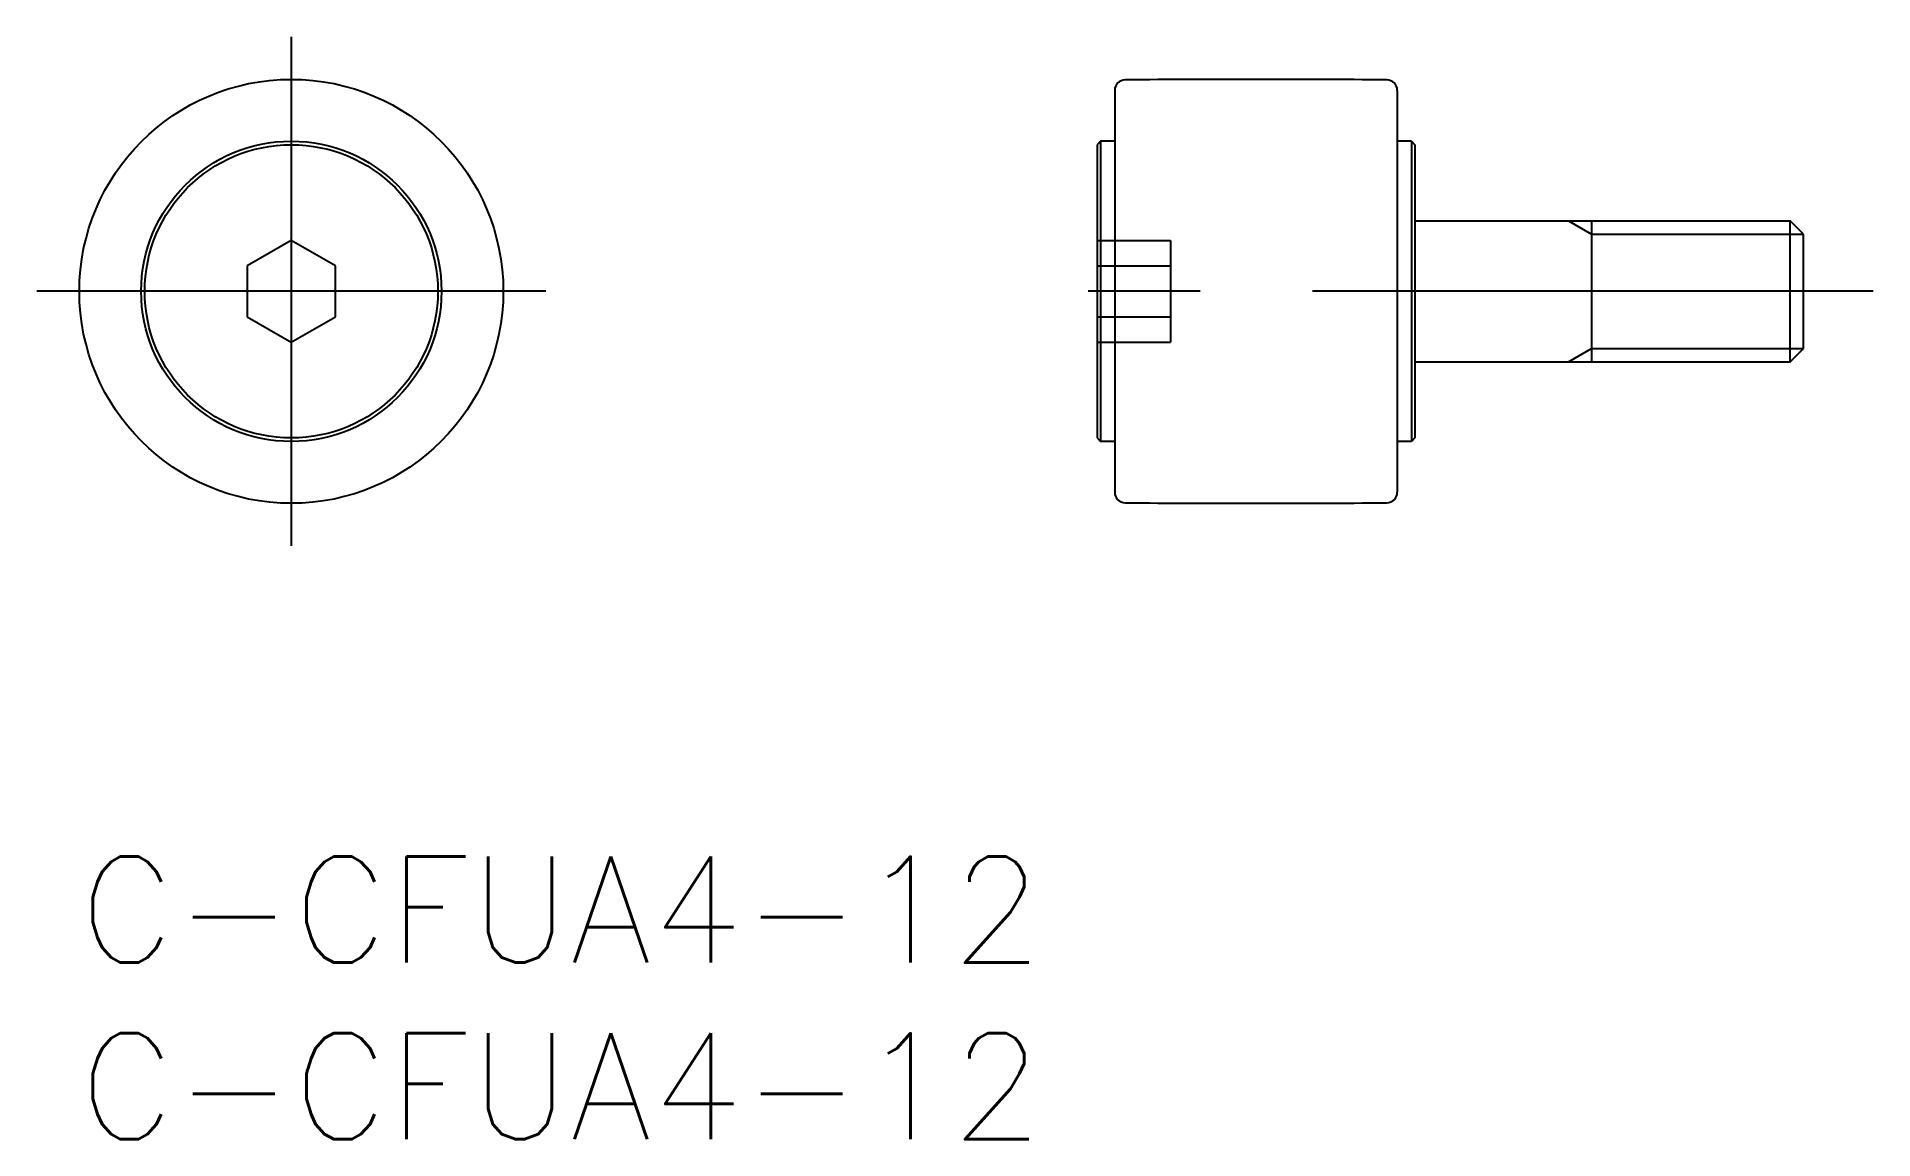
# Model space of a CAD drawing. Extents: x -1.2 to 50.8, y -8 to 23.2.
import ezdxf

# ---------------------------------------------------------------- set-up
doc = ezdxf.new("R2010")
doc.units = 0
doc.header["$LTSCALE"] = 0.5
doc.linetypes.add('CENTER', pattern=[50.8, 31.75, -6.35, 6.35, -6.35])
doc.linetypes.add('DASHED', pattern=[19.05, 12.7, -6.35])
for name, color, linetype in [('MSM_CENTER', 1, 'CENTER'), ('MSM_CONTINUOUS', 7, 'CONTINUOUS'), ('MSM_DASHED', 4, 'DASHED'), ('MSM_NARROW', 5, 'CONTINUOUS'), ('MSM_PART_NUMBER', 7, 'CONTINUOUS')]:
    doc.layers.add(name, color=color, linetype=linetype)
doc.styles.get("Standard").update_dxf_attribs({"font": 'txt.shx', "height": 3, "bigfont": 'bigfont.shx'})

# ---------------------------------------------------------------- blocks, each defined once
blk = doc.blocks.new('*U2')
at = {"layer": 'MSM_PART_NUMBER'}
blk.add_text('C-CFUA4-12', height=3, dxfattribs=at).set_placement((0, -3))
blk = doc.blocks.new('*U3')
at = {"layer": 'MSM_PART_NUMBER'}
blk.add_text('C-CFUA4-12', height=3, dxfattribs=at).set_placement((0, -8))

msp = doc.modelspace()

# ---------------------------------------------------------------- linework, layer by layer
at = {"layer": 'MSM_CENTER'}
for p, q in [((6, 23.206), (6, 8.794)), ((13.206, 16), (-1.206, 16)), ((50.776, 16), (27.239, 16))]:
    msp.add_line(p, q, dxfattribs=at)
at = {"layer": 'MSM_CONTINUOUS'}
for p, q in [((29.305, 21.686), (29.305, 10.314)), ((37.305, 21.686), (37.305, 10.314)), ((28.905, 20.25), (28.805, 20.15)), ((28.805, 20.15), (28.805, 11.85)), ((29.305, 20.25), (28.905, 20.25)), ((28.905, 20.25), (28.905, 11.75)), ((37.705, 20.25), (37.305, 20.25)), ((37.705, 20.25), (37.805, 20.15)), ((37.705, 20.25), (37.705, 11.75)), ((37.805, 20.15), (37.805, 11.85)), ((37.805, 18), (48.426, 18)), ((42.805, 18), (42.805, 14)), ((48.426, 14), (48.426, 18)), ((48.805, 17.621), (48.426, 18)), ((6, 17.443), (4.75, 16.722)), ((7.25, 16.722), (6, 17.443)), ((48.805, 14.379), (48.805, 17.621)), ((4.75, 16.722), (4.75, 15.278)), ((7.25, 15.278), (7.25, 16.722)), ((4.75, 15.278), (6, 14.557)), ((6, 14.557), (7.25, 15.278)), ((48.426, 14), (48.805, 14.379)), ((37.805, 14), (48.426, 14)), ((28.805, 11.85), (28.905, 11.75)), ((29.305, 11.75), (28.905, 11.75)), ((37.705, 11.75), (37.305, 11.75)), ((37.805, 11.85), (37.705, 11.75))]:
    msp.add_line(p, q, dxfattribs=at)
for radius in [6, 4.25, 4.15]:
    msp.add_circle((6, 16), radius, dxfattribs=at)
for centre, radius, start, end in [((29.605, 21.686), 0.3, 90.4242, 180), ((33.305, -478), 500, 89.57575, 90.42425), ((37.005, 21.686), 0.3, 0, 89.5758), ((29.605, 10.314), 0.3, 180, 269.5758), ((33.305, 510), 500, 269.57575, 270.42425), ((37.005, 10.314), 0.3, 270.4242, 0)]:
    msp.add_arc(centre, radius, start, end, dxfattribs=at)
at = {"layer": 'MSM_DASHED'}
for p, q in [((28.805, 17.443), (30.888, 17.443)), ((30.888, 17.443), (30.888, 14.557)), ((28.805, 16.722), (30.888, 16.722)), ((28.805, 15.278), (30.888, 15.278)), ((28.805, 14.557), (30.888, 14.557))]:
    msp.add_line(p, q, dxfattribs=at)
at = {"layer": 'MSM_NARROW'}
for p, q in [((42.148, 18), (42.805, 17.621)), ((42.805, 17.621), (48.805, 17.621)), ((42.148, 14), (42.805, 14.379)), ((42.805, 14.379), (48.805, 14.379))]:
    msp.add_line(p, q, dxfattribs=at)

# ---------------------------------------------------------------- block references
at = {"layer": 'MSM_CONTINUOUS'}
for name in ['*U2', '*U3']:
    msp.add_blockref(name, (0, 0), dxfattribs=at)

doc.saveas('drawing.dxf')
